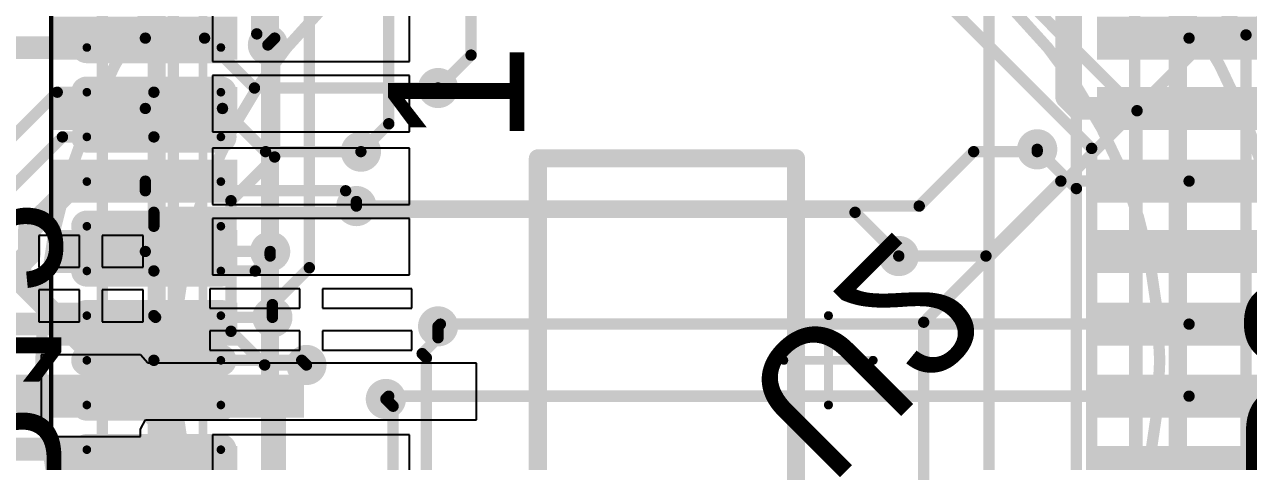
# Model space of a CAD drawing. Extents: x 215 to 281, y 31 to 138.
# Drawn here: x 249.75 to 263.45, y 60.57 to 65.46 of the extents above; entities that cross this region are included whole.
import ezdxf

# ---------------------------------------------------------------- set-up
doc = ezdxf.new("R2010")
doc.units = 0
doc.layers.get('0').update_dxf_attribs({"linetype": 'CONTINUOUS'})
for name, color, linetype in [('BOTTOMLAYER', 5, 'CONTINUOUS'), ('BOTTOMOVERLAY', 54, 'CONTINUOUS'), ('BOTTOMPASTE', 16, 'CONTINUOUS'), ('BOTTOMSOLDER', 6, 'CONTINUOUS'), ('CONNECTLAYER', 7, 'CONTINUOUS'), ('MECHANICAL13', 56, 'CONTINUOUS'), ('MECHANICAL15', 56, 'CONTINUOUS'), ('MECHANICAL16', 56, 'CONTINUOUS'), ('MIDLAYER1', 16, 'CONTINUOUS'), ('MIDLAYER14', 9, 'CONTINUOUS'), ('MIDLAYER2', 76, 'CONTINUOUS'), ('MIDLAYER3', 90, 'CONTINUOUS'), ('MULTILAYER', 9, 'CONTINUOUS'), ('TOPLAYER', 1, 'CONTINUOUS'), ('TOPOVERLAY', 2, 'CONTINUOUS'), ('TOPPASTE', 8, 'CONTINUOUS'), ('TOPSOLDER', 216, 'CONTINUOUS'), ('VIAHOLELAYER', 16, 'CONTINUOUS')]:
    doc.layers.add(name, color=color, linetype=linetype)

# ---------------------------------------------------------------- blocks, each defined once
blk = doc.blocks.new('LENSMOUNT_LARGE_M12_12')
at = {"layer": 'MECHANICAL16', "const_width": 0.127}
for points in [[(7.01, 0, 1), (-7.01, 0, 1)], [(5.512, 0, 1), (-5.512, 0, 1)]]:
    blk.add_lwpolyline(points, format="xyb", close=True, dxfattribs=at)
blk = doc.blocks.new('STM_LQFP100_N_B_27')
at = {"layer": 'BOTTOMLAYER', "const_width": 0.3}
for points in [[(8.3, 1), (6.8, 1)], [(8.3, 0.5), (6.8, 0.5)], [(8.3, 0), (6.8, 0)], [(8.3, -0.5), (6.8, -0.5)], [(8.3, -1), (6.8, -1)], [(8.3, -1.5), (6.8, -1.5)], [(8.3, -2), (6.8, -2)], [(8.3, -2.5), (6.8, -2.5)], [(8.3, -3), (6.8, -3)], [(8.3, -3.5), (6.8, -3.5)]]:
    blk.add_lwpolyline(points, dxfattribs=at)
at = {"layer": 'BOTTOMLAYER', "const_width": 0.15}
for points in [[(6.725, 1, 1), (6.875, 1, 1)], [(8.225, 1, 1), (8.375, 1, 1)], [(6.725, 0.5, 1), (6.875, 0.5, 1)], [(8.225, 0.5, 1), (8.375, 0.5, 1)], [(6.725, 0, 1), (6.875, 0, 1)], [(8.225, 0, 1), (8.375, 0, 1)], [(6.725, -0.5, 1), (6.875, -0.5, 1)], [(8.225, -0.5, 1), (8.375, -0.5, 1)], [(6.725, -1, 1), (6.875, -1, 1)], [(8.225, -1, 1), (8.375, -1, 1)], [(6.725, -1.5, 1), (6.875, -1.5, 1)], [(8.225, -1.5, 1), (8.375, -1.5, 1)], [(6.725, -2, 1), (6.875, -2, 1)], [(8.225, -2, 1), (8.375, -2, 1)], [(6.725, -2.5, 1), (6.875, -2.5, 1)], [(8.225, -2.5, 1), (8.375, -2.5, 1)], [(6.725, -3, 1), (6.875, -3, 1)], [(8.225, -3, 1), (8.375, -3, 1)], [(6.725, -3.5, 1), (6.875, -3.5, 1)], [(8.225, -3.5, 1), (8.375, -3.5, 1)]]:
    blk.add_lwpolyline(points, format="xyb", close=True, dxfattribs=at)
at = {"layer": 'BOTTOMOVERLAY', "const_width": 0.2}
blk.add_lwpolyline([(6.25, 6.25), (6.25, -6.25)], dxfattribs=at)
at = {"layer": 'BOTTOMPASTE', "const_width": 0.0968}
for points in [[(8.3, 1), (6.8, 1)], [(8.3, 0.5), (6.8, 0.5)], [(8.3, 0), (6.8, 0)], [(8.3, -0.5), (6.8, -0.5)], [(8.3, -1), (6.8, -1)], [(8.3, -1.5), (6.8, -1.5)], [(8.3, -2), (6.8, -2)], [(8.3, -2.5), (6.8, -2.5)], [(8.3, -3), (6.8, -3)], [(8.3, -3.5), (6.8, -3.5)]]:
    blk.add_lwpolyline(points, dxfattribs=at)
at = {"layer": 'BOTTOMPASTE', "const_width": 0.0484}
for points in [[(6.776, 1, 1), (6.824, 1, 1)], [(8.276, 1, 1), (8.324, 1, 1)], [(6.776, 0.5, 1), (6.824, 0.5, 1)], [(8.276, 0.5, 1), (8.324, 0.5, 1)], [(6.776, 0, 1), (6.824, 0, 1)], [(8.276, 0, 1), (8.324, 0, 1)], [(6.776, -0.5, 1), (6.824, -0.5, 1)], [(8.276, -0.5, 1), (8.324, -0.5, 1)], [(6.776, -1, 1), (6.824, -1, 1)], [(8.276, -1, 1), (8.324, -1, 1)], [(6.776, -1.5, 1), (6.824, -1.5, 1)], [(8.276, -1.5, 1), (8.324, -1.5, 1)], [(6.776, -2, 1), (6.824, -2, 1)], [(8.276, -2, 1), (8.324, -2, 1)], [(6.776, -2.5, 1), (6.824, -2.5, 1)], [(8.276, -2.5, 1), (8.324, -2.5, 1)], [(6.776, -3, 1), (6.824, -3, 1)], [(8.276, -3, 1), (8.324, -3, 1)], [(6.776, -3.5, 1), (6.824, -3.5, 1)], [(8.276, -3.5, 1), (8.324, -3.5, 1)]]:
    blk.add_lwpolyline(points, format="xyb", close=True, dxfattribs=at)
at = {"layer": 'BOTTOMSOLDER', "const_width": 0.351}
for points in [[(8.3, 1), (6.8, 1)], [(8.3, 0.5), (6.8, 0.5)], [(8.3, 0), (6.8, 0)], [(8.3, -0.5), (6.8, -0.5)], [(8.3, -1), (6.8, -1)], [(8.3, -1.5), (6.8, -1.5)], [(8.3, -2), (6.8, -2)], [(8.3, -2.5), (6.8, -2.5)], [(8.3, -3), (6.8, -3)], [(8.3, -3.5), (6.8, -3.5)]]:
    blk.add_lwpolyline(points, dxfattribs=at)
at = {"layer": 'BOTTOMSOLDER', "const_width": 0.175}
for points in [[(6.712, 1, 1), (6.888, 1, 1)], [(8.212, 1, 1), (8.388, 1, 1)], [(6.712, 0.5, 1), (6.888, 0.5, 1)], [(8.212, 0.5, 1), (8.388, 0.5, 1)], [(6.712, 0, 1), (6.888, 0, 1)], [(8.212, 0, 1), (8.388, 0, 1)], [(6.712, -0.5, 1), (6.888, -0.5, 1)], [(8.212, -0.5, 1), (8.388, -0.5, 1)], [(6.712, -1, 1), (6.888, -1, 1)], [(8.212, -1, 1), (8.388, -1, 1)], [(6.712, -1.5, 1), (6.888, -1.5, 1)], [(8.212, -1.5, 1), (8.388, -1.5, 1)], [(6.712, -2, 1), (6.888, -2, 1)], [(8.212, -2, 1), (8.388, -2, 1)], [(6.712, -2.5, 1), (6.888, -2.5, 1)], [(8.212, -2.5, 1), (8.388, -2.5, 1)], [(6.712, -3, 1), (6.888, -3, 1)], [(8.212, -3, 1), (8.388, -3, 1)], [(6.712, -3.5, 1), (6.888, -3.5, 1)], [(8.212, -3.5, 1), (8.388, -3.5, 1)]]:
    blk.add_lwpolyline(points, format="xyb", close=True, dxfattribs=at)
at = {"layer": 'MECHANICAL13', "const_width": 0.1}
blk.add_lwpolyline([(7, 7), (7, -7)], dxfattribs=at)
at = {"layer": 'MECHANICAL15'}
for points, const_width in [([(8.7, -8.7), (8.7, 8.7)], 0.05), ([(0, -0.5), (0, 0.5)], 0.1), ([(0.5, 0), (-0.5, 0)], 0.1)]:
    blk.add_lwpolyline(points, dxfattribs=dict(at, const_width=const_width))
at = {"layer": 'MECHANICAL15', "const_width": 0.05}
for points in [[(-0.025, 0.5, 1), (0.025, 0.5, 1)], [(-0.525, 0, 1), (-0.475, 0, 1)], [(0.475, 0, 1), (0.525, 0, 1)], [(-0.025, -0.5, 1), (0.025, -0.5, 1)]]:
    blk.add_lwpolyline(points, format="xyb", close=True, dxfattribs=at)
blk = doc.blocks.new('CLCC_48_54')
at = {"layer": 'TOPLAYER'}
for points in [[(-0.184, 4.089), (-0.184, 7.595), (-0.616, 4.089), (-0.616, 7.595)], [(-0.984, 4.839), (-0.984, 6.845), (-1.416, 4.839), (-1.416, 6.845)], [(0.622, 4.839), (0.622, 6.845), (0.191, 4.839), (0.191, 6.845)], [(1.435, 4.839), (1.435, 6.845), (1.003, 4.839), (1.003, 6.845)], [(2.223, 4.839), (2.223, 6.845), (1.791, 4.839), (1.791, 6.845)], [(3.035, 4.839), (3.035, 6.845), (2.603, 4.839), (2.603, 6.845)], [(3.823, 4.839), (3.823, 6.845), (3.391, 4.839), (3.391, 6.845)], [(-0.984, -6.843), (-0.984, -4.837), (-1.416, -6.843), (-1.416, -4.837)], [(-0.184, -6.843), (-0.184, -4.837), (-0.616, -6.843), (-0.616, -4.837)], [(0.622, -6.843), (0.622, -4.837), (0.191, -6.843), (0.191, -4.837)], [(1.435, -6.843), (1.435, -4.837), (1.003, -6.843), (1.003, -4.837)], [(2.223, -6.843), (2.223, -4.837), (1.791, -6.843), (1.791, -4.837)], [(3.035, -6.843), (3.035, -4.837), (2.603, -6.843), (2.603, -4.837)], [(3.823, -6.843), (3.823, -4.837), (3.391, -6.843), (3.391, -4.837)]]:
    blk.add_solid(points, dxfattribs=at)
at = {"layer": 'TOPOVERLAY', "const_width": 0.203}
for points in [[(-5.715, 5.715), (5.715, 5.715)], [(-2.255, 1.448), (2.261, 1.448)], [(2.261, 1.448), (2.261, -1.44)], [(-2.255, -1.44), (2.261, -1.44)], [(-5.715, -5.715), (5.715, -5.715)]]:
    blk.add_lwpolyline(points, dxfattribs=at)
at = {"layer": 'TOPOVERLAY', "const_width": 0.102}
for points in [[(2.21, 1.448, 1), (2.311, 1.448, 1)], [(2.21, 1.448, 1), (2.311, 1.448, 1)], [(2.21, -1.44, 1), (2.311, -1.44, 1)], [(2.21, -1.44, 1), (2.311, -1.44, 1)]]:
    blk.add_lwpolyline(points, format="xyb", close=True, dxfattribs=at)
at = {"layer": 'TOPPASTE'}
for points in [[(-0.286, 4.191), (-0.286, 7.493), (-0.514, 4.191), (-0.514, 7.493)], [(-1.086, 4.94), (-1.086, 6.744), (-1.314, 4.94), (-1.314, 6.744)], [(0.521, 4.94), (0.521, 6.744), (0.292, 4.94), (0.292, 6.744)], [(1.333, 4.94), (1.333, 6.744), (1.105, 4.94), (1.105, 6.744)], [(2.121, 4.94), (2.121, 6.744), (1.892, 4.94), (1.892, 6.744)], [(2.934, 4.94), (2.934, 6.744), (2.705, 4.94), (2.705, 6.744)], [(3.721, 4.94), (3.721, 6.744), (3.493, 4.94), (3.493, 6.744)], [(-1.086, -6.742), (-1.086, -4.938), (-1.314, -6.742), (-1.314, -4.938)], [(-0.286, -6.742), (-0.286, -4.938), (-0.514, -6.742), (-0.514, -4.938)], [(0.521, -6.742), (0.521, -4.938), (0.292, -6.742), (0.292, -4.938)], [(1.333, -6.742), (1.333, -4.938), (1.105, -6.742), (1.105, -4.938)], [(2.121, -6.742), (2.121, -4.938), (1.892, -6.742), (1.892, -4.938)], [(2.934, -6.742), (2.934, -4.938), (2.705, -6.742), (2.705, -4.938)], [(3.721, -6.742), (3.721, -4.938), (3.493, -6.742), (3.493, -4.938)]]:
    blk.add_solid(points, dxfattribs=at)
at = {"layer": 'TOPSOLDER'}
for points in [[(-0.159, 4.064), (-0.159, 7.62), (-0.641, 4.064), (-0.641, 7.62)], [(-0.959, 4.813), (-0.959, 6.871), (-1.441, 4.813), (-1.441, 6.871)], [(0.648, 4.813), (0.648, 6.871), (0.165, 4.813), (0.165, 6.871)], [(1.46, 4.813), (1.46, 6.871), (0.978, 4.813), (0.978, 6.871)], [(2.248, 4.813), (2.248, 6.871), (1.765, 4.813), (1.765, 6.871)], [(3.061, 4.813), (3.061, 6.871), (2.578, 4.813), (2.578, 6.871)], [(3.848, 4.813), (3.848, 6.871), (3.365, 4.813), (3.365, 6.871)], [(-0.959, -6.869), (-0.959, -4.811), (-1.441, -6.869), (-1.441, -4.811)], [(-0.159, -6.869), (-0.159, -4.811), (-0.641, -6.869), (-0.641, -4.811)], [(0.648, -6.869), (0.648, -4.811), (0.165, -6.869), (0.165, -4.811)], [(1.46, -6.869), (1.46, -4.811), (0.978, -6.869), (0.978, -4.811)], [(2.248, -6.869), (2.248, -4.811), (1.765, -6.869), (1.765, -4.811)], [(3.061, -6.869), (3.061, -4.811), (2.578, -6.869), (2.578, -4.811)], [(3.848, -6.869), (3.848, -4.811), (3.365, -6.869), (3.365, -4.811)]]:
    blk.add_solid(points, dxfattribs=at)
at = {"layer": 'TOPOVERLAY'}
blk.add_text('1', height=1.524, dxfattribs=at).set_placement((2.413, 1.6))

msp = doc.modelspace()

# ---------------------------------------------------------------- linework, layer by layer
at = {"layer": 'BOTTOMLAYER'}
for points, const_width in [([(253.829, 64.345), (253.829, 69.169)], 0.127), ([(254.75, 65.113), (254.75, 69.248)], 0.127), ([(261.525, 59.29), (261.525, 67.342)], 0.127), ([(249.501, 65.198), (251.2, 65.198)], 0.254), ([(254.381, 64.745), (254.75, 65.113)], 0.127), ([(249.225, 63.805), (250.118, 64.698)], 0.127), ([(250.118, 64.698), (251.2, 64.698)], 0.127), ([(253.517, 64.033), (253.829, 64.345)], 0.127), ([(247.523, 61.544), (250.177, 64.198)], 0.127), ([(250.177, 64.198), (251.2, 64.198)], 0.127), ([(249.808, 63.169), (250.338, 63.698)], 0.254), ([(250.338, 63.698), (251.2, 63.698)], 0.254), ([(249.808, 62.89), (249.808, 63.169)], 0.254), ([(251.2, 63.354), (259.048, 63.354)], 0.127), ([(251.2, 63.198), (251.2, 63.354)], 0.127), ([(259.048, 63.354), (259.537, 62.865)], 0.127), ([(249.606, 62.687), (249.808, 62.89)], 0.254), ([(252.335, 62.698), (252.501, 62.865)], 0.127), ([(252.501, 62.865), (252.501, 62.916)], 0.127), ([(251.2, 62.698), (252.335, 62.698)], 0.127), ([(251.2, 62.198), (251.219, 62.179)], 0.127), ([(251.219, 62.179), (252.527, 62.179)], 0.127), ([(254.381, 61.951), (254.381, 62.078)], 0.127), ([(254.203, 61.773), (254.381, 61.951)], 0.127), ([(254.203, 61.773), (254.25, 61.726)], 0.127), ([(254.25, 54.148), (254.25, 61.726)], 0.127), ([(251.2, 61.698), (252.855, 61.698)], 0.127), ([(252.855, 61.698), (252.908, 61.646)], 0.127), ([(249.215, 61.198), (251.2, 61.198)], 0.254), ([(253.797, 61.265), (253.877, 61.184)], 0.127), ([(253.877, 56.773), (253.877, 61.184)], 0.127), ([(249.291, 60.704), (251.194, 60.704)], 0.254), ([(251.194, 60.704), (251.2, 60.698)], 0.254)]:
    msp.add_lwpolyline(points, dxfattribs=dict(at, const_width=const_width))
for points, const_width in [([(252.364, 65.227, 1), (252.588, 65.227, 1)], 0.225), ([(251.136, 65.198, 1), (251.263, 65.198, 1)], 0.127), ([(254.718, 65.113, 1), (254.782, 65.113, 1)], 0.0635), ([(254.718, 65.113, 1), (254.782, 65.113, 1)], 0.0635), ([(254.269, 64.745, 1), (254.493, 64.745, 1)], 0.225), ([(254.349, 64.745, 1), (254.413, 64.745, 1)], 0.0635), ([(250.087, 64.698, 1), (250.15, 64.698, 1)], 0.0635), ([(250.087, 64.698, 1), (250.15, 64.698, 1)], 0.0635), ([(251.168, 64.698, 1), (251.232, 64.698, 1)], 0.0635), ([(253.797, 64.345, 1), (253.861, 64.345, 1)], 0.0635), ([(253.797, 64.345, 1), (253.861, 64.345, 1)], 0.0635), ([(250.145, 64.198, 1), (250.209, 64.198, 1)], 0.0635), ([(250.145, 64.198, 1), (250.209, 64.198, 1)], 0.0635), ([(251.168, 64.198, 1), (251.232, 64.198, 1)], 0.0635), ([(253.405, 64.033, 1), (253.63, 64.033, 1)], 0.225), ([(260.974, 64.059, 1), (261.199, 64.059, 1)], 0.225), ([(253.486, 64.033, 1), (253.549, 64.033, 1)], 0.0635), ([(250.274, 63.698, 1), (250.401, 63.698, 1)], 0.127), ([(250.274, 63.698, 1), (250.401, 63.698, 1)], 0.127), ([(251.136, 63.698, 1), (251.263, 63.698, 1)], 0.127), ([(249.745, 63.169, 1), (249.872, 63.169, 1)], 0.127), ([(249.745, 63.169, 1), (249.872, 63.169, 1)], 0.127), ([(251.168, 63.354, 1), (251.232, 63.354, 1)], 0.0635), ([(251.168, 63.354, 1), (251.232, 63.354, 1)], 0.0635), ([(259.016, 63.354, 1), (259.08, 63.354, 1)], 0.0635), ([(259.016, 63.354, 1), (259.08, 63.354, 1)], 0.0635), ([(251.168, 63.198, 1), (251.232, 63.198, 1)], 0.0635), ([(252.389, 62.916, 1), (252.614, 62.916, 1)], 0.225), ([(259.425, 62.865, 1), (259.65, 62.865, 1)], 0.225), ([(249.493, 62.687, 1), (249.718, 62.687, 1)], 0.225), ([(249.745, 62.89, 1), (249.872, 62.89, 1)], 0.127), ([(249.745, 62.89, 1), (249.872, 62.89, 1)], 0.127), ([(252.47, 62.916, 1), (252.533, 62.916, 1)], 0.0635), ([(252.47, 62.865, 1), (252.533, 62.865, 1)], 0.0635), ([(252.47, 62.865, 1), (252.533, 62.865, 1)], 0.0635), ([(259.505, 62.865, 1), (259.569, 62.865, 1)], 0.0635), ([(251.168, 62.698, 1), (251.232, 62.698, 1)], 0.0635), ([(252.303, 62.698, 1), (252.367, 62.698, 1)], 0.0635), ([(252.303, 62.698, 1), (252.367, 62.698, 1)], 0.0635), ([(252.414, 62.179, 1), (252.639, 62.179, 1)], 0.225), ([(251.168, 62.198, 1), (251.232, 62.198, 1)], 0.0635), ([(251.187, 62.179, 1), (251.251, 62.179, 1)], 0.0635), ([(251.187, 62.179, 1), (251.251, 62.179, 1)], 0.0635), ([(252.495, 62.179, 1), (252.559, 62.179, 1)], 0.0635), ([(254.269, 62.078, 1), (254.493, 62.078, 1)], 0.225), ([(254.349, 62.078, 1), (254.413, 62.078, 1)], 0.0635), ([(254.349, 61.951, 1), (254.413, 61.951, 1)], 0.0635), ([(254.349, 61.951, 1), (254.413, 61.951, 1)], 0.0635), ([(252.795, 61.646, 1), (253.02, 61.646, 1)], 0.225), ([(254.171, 61.773, 1), (254.235, 61.773, 1)], 0.0635), ([(254.171, 61.773, 1), (254.235, 61.773, 1)], 0.0635), ([(254.218, 61.726, 1), (254.282, 61.726, 1)], 0.0635), ([(254.218, 61.726, 1), (254.282, 61.726, 1)], 0.0635), ([(251.168, 61.698, 1), (251.232, 61.698, 1)], 0.0635), ([(252.823, 61.698, 1), (252.887, 61.698, 1)], 0.0635), ([(252.823, 61.698, 1), (252.887, 61.698, 1)], 0.0635), ([(252.876, 61.646, 1), (252.94, 61.646, 1)], 0.0635), ([(253.684, 61.265, 1), (253.909, 61.265, 1)], 0.225), ([(251.136, 61.198, 1), (251.263, 61.198, 1)], 0.127), ([(253.765, 61.265, 1), (253.829, 61.265, 1)], 0.0635), ([(253.846, 61.184, 1), (253.909, 61.184, 1)], 0.0635), ([(253.846, 61.184, 1), (253.909, 61.184, 1)], 0.0635), ([(251.13, 60.704, 1), (251.257, 60.704, 1)], 0.127), ([(251.13, 60.704, 1), (251.257, 60.704, 1)], 0.127), ([(251.136, 60.698, 1), (251.263, 60.698, 1)], 0.127)]:
    msp.add_lwpolyline(points, format="xyb", close=True, dxfattribs=dict(at, const_width=const_width))
at = {"layer": 'CONNECTLAYER'}
for p, q in [((251.855, 65.672), (251.855, 65.04)), ((254.062, 65.04), (254.062, 65.672)), ((251.855, 65.04), (254.062, 65.04)), ((254.062, 64.885), (251.855, 64.885)), ((251.855, 64.885), (251.855, 64.253)), ((254.062, 64.253), (254.062, 64.885)), ((251.855, 64.253), (254.062, 64.253)), ((254.062, 64.072), (251.855, 64.072)), ((251.855, 64.072), (251.855, 63.44)), ((254.062, 63.44), (254.062, 64.072)), ((251.855, 63.44), (254.062, 63.44)), ((254.062, 63.284), (251.855, 63.284)), ((251.855, 63.284), (251.855, 62.653)), ((254.062, 62.653), (254.062, 63.284)), ((250.368, 63.095), (249.911, 63.095)), ((249.911, 63.095), (249.911, 62.74)), ((250.368, 62.74), (250.368, 63.095)), ((251.079, 63.095), (250.622, 63.095)), ((250.622, 63.095), (250.622, 62.74)), ((251.079, 62.74), (251.079, 63.095)), ((249.911, 62.74), (250.368, 62.74)), ((250.622, 62.74), (251.079, 62.74)), ((251.855, 62.653), (254.062, 62.653)), ((250.368, 62.486), (249.911, 62.486)), ((249.911, 62.486), (249.911, 62.13)), ((250.368, 62.13), (250.368, 62.486)), ((251.079, 62.486), (250.622, 62.486)), ((250.622, 62.486), (250.622, 62.13)), ((251.079, 62.13), (251.079, 62.486)), ((252.832, 62.499), (251.828, 62.499)), ((251.828, 62.499), (251.828, 62.283)), ((252.832, 62.283), (252.832, 62.499)), ((254.089, 62.499), (253.086, 62.499)), ((253.086, 62.499), (253.086, 62.283)), ((254.089, 62.283), (254.089, 62.499)), ((251.828, 62.283), (252.832, 62.283)), ((253.086, 62.283), (254.089, 62.283)), ((249.911, 62.13), (250.368, 62.13)), ((250.622, 62.13), (251.079, 62.13)), ((252.832, 62.029), (251.828, 62.029)), ((251.828, 62.029), (251.828, 61.813)), ((252.832, 61.813), (252.832, 62.029)), ((254.089, 62.029), (253.086, 62.029)), ((253.086, 62.029), (253.086, 61.813)), ((254.089, 61.813), (254.089, 62.029)), ((251.828, 61.813), (252.832, 61.813)), ((253.086, 61.813), (254.089, 61.813)), ((251.024, 61.758), (249.938, 61.758)), ((249.938, 61.758), (249.938, 60.847)), ((251.052, 61.758), (251.024, 61.758)), ((251.134, 61.665), (251.052, 61.758)), ((254.811, 61.665), (251.134, 61.665)), ((254.811, 61.033), (254.811, 61.665)), ((251.052, 60.929), (251.106, 61.033)), ((251.106, 61.033), (251.179, 61.033)), ((251.179, 61.033), (254.811, 61.033)), ((249.938, 60.847), (251.052, 60.847)), ((251.052, 60.847), (251.052, 60.929)), ((254.062, 60.865), (251.855, 60.865)), ((251.855, 60.865), (251.855, 60.233)), ((254.062, 60.233), (254.062, 60.865))]:
    msp.add_line(p, q, dxfattribs=at)
at = {"layer": 'MIDLAYER1', "const_width": 0.127}
for points in [[(250.622, 54.229), (250.622, 68.275)], [(251.418, 52.841), (251.418, 68.284)], [(260.546, 57.321), (260.546, 67.633)], [(262.179, 57.988), (262.179, 66.37)], [(252.94, 62.734), (252.94, 65.763)], [(252.476, 65.227), (252.552, 65.303)], [(252.552, 63.973), (252.552, 65.303)], [(252.063, 63.484), (252.552, 63.973)], [(252.063, 62.023), (252.063, 63.484)], [(252.527, 62.321), (252.94, 62.734)], [(252.527, 62.179), (252.527, 62.321)], [(252.063, 62.023), (252.44, 61.646)], [(252.44, 61.646), (252.908, 61.646)]]:
    msp.add_lwpolyline(points, dxfattribs=at)
at = {"layer": 'MIDLAYER1'}
for points, const_width in [([(252.364, 65.227, 1), (252.588, 65.227, 1)], 0.225), ([(252.52, 65.303, 1), (252.584, 65.303, 1)], 0.0635), ([(252.52, 65.303, 1), (252.584, 65.303, 1)], 0.0635), ([(252.444, 65.227, 1), (252.508, 65.227, 1)], 0.0635), ([(254.269, 64.745, 1), (254.493, 64.745, 1)], 0.225), ([(253.405, 64.033, 1), (253.63, 64.033, 1)], 0.225), ([(260.974, 64.059, 1), (261.199, 64.059, 1)], 0.225), ([(252.52, 63.973, 1), (252.584, 63.973, 1)], 0.0635), ([(252.52, 63.973, 1), (252.584, 63.973, 1)], 0.0635), ([(252.031, 63.484, 1), (252.095, 63.484, 1)], 0.0635), ([(252.031, 63.484, 1), (252.095, 63.484, 1)], 0.0635), ([(252.389, 62.916, 1), (252.614, 62.916, 1)], 0.225), ([(259.425, 62.865, 1), (259.65, 62.865, 1)], 0.225), ([(249.493, 62.687, 1), (249.718, 62.687, 1)], 0.225), ([(252.908, 62.734, 1), (252.972, 62.734, 1)], 0.0635), ([(252.908, 62.734, 1), (252.972, 62.734, 1)], 0.0635), ([(252.414, 62.179, 1), (252.639, 62.179, 1)], 0.225), ([(252.495, 62.321, 1), (252.559, 62.321, 1)], 0.0635), ([(252.495, 62.321, 1), (252.559, 62.321, 1)], 0.0635), ([(252.495, 62.179, 1), (252.559, 62.179, 1)], 0.0635), ([(254.269, 62.078, 1), (254.493, 62.078, 1)], 0.225), ([(252.031, 62.023, 1), (252.095, 62.023, 1)], 0.0635), ([(252.031, 62.023, 1), (252.095, 62.023, 1)], 0.0635), ([(252.795, 61.646, 1), (253.02, 61.646, 1)], 0.225), ([(252.408, 61.646, 1), (252.472, 61.646, 1)], 0.0635), ([(252.408, 61.646, 1), (252.472, 61.646, 1)], 0.0635), ([(252.876, 61.646, 1), (252.94, 61.646, 1)], 0.0635), ([(253.684, 61.265, 1), (253.909, 61.265, 1)], 0.225)]:
    msp.add_lwpolyline(points, format="xyb", close=True, dxfattribs=dict(at, const_width=const_width))
at = {"layer": 'MIDLAYER14'}
for points, const_width in [([(252.364, 65.227, 1), (252.588, 65.227, 1)], 0.225), ([(254.269, 64.745, 1), (254.493, 64.745, 1)], 0.225), ([(253.405, 64.033, 1), (253.63, 64.033, 1)], 0.225), ([(260.974, 64.059, 1), (261.199, 64.059, 1)], 0.225), ([(261.055, 64.059, 1), (261.118, 64.059, 1)], 0.0635), ([(261.493, 63.62, 1), (261.557, 63.62, 1)], 0.0635), ([(261.493, 63.62, 1), (261.557, 63.62, 1)], 0.0635), ([(252.389, 62.916, 1), (252.614, 62.916, 1)], 0.225), ([(259.425, 62.865, 1), (259.65, 62.865, 1)], 0.225), ([(249.493, 62.687, 1), (249.718, 62.687, 1)], 0.225), ([(252.414, 62.179, 1), (252.639, 62.179, 1)], 0.225), ([(254.269, 62.078, 1), (254.493, 62.078, 1)], 0.225), ([(252.795, 61.646, 1), (253.02, 61.646, 1)], 0.225), ([(253.684, 61.265, 1), (253.909, 61.265, 1)], 0.225), ([(251.193, 61.036, 1), (251.32, 61.036, 1)], 0.127), ([(251.193, 61.036, 1), (251.32, 61.036, 1)], 0.127)]:
    msp.add_lwpolyline(points, format="xyb", close=True, dxfattribs=dict(at, const_width=const_width))
for points, const_width in [([(261.087, 64.059), (261.525, 63.62)], 0.127), ([(261.525, 56.127), (261.525, 63.62)], 0.127), ([(249.606, 62.687), (251.257, 61.036)], 0.254), ([(251.257, 54.585), (251.257, 61.036)], 0.254)]:
    msp.add_lwpolyline(points, dxfattribs=dict(at, const_width=const_width))
at = {"layer": 'MIDLAYER2', "const_width": 0.127}
for points in [[(259.817, 62.124), (264.367, 66.675)], [(263.423, 65.339), (263.997, 65.913)], [(263.423, 56.083), (263.423, 65.339)], [(261.087, 64.033), (261.087, 64.059)], [(259.766, 63.424), (260.375, 64.033)], [(260.375, 64.033), (261.087, 64.033)], [(253.467, 63.424), (259.766, 63.424)], [(259.817, 57.429), (259.817, 62.124)]]:
    msp.add_lwpolyline(points, dxfattribs=at)
at = {"layer": 'MIDLAYER2'}
for points, const_width in [([(252.364, 65.227, 1), (252.588, 65.227, 1)], 0.225), ([(263.392, 65.339, 1), (263.455, 65.339, 1)], 0.0635), ([(263.392, 65.339, 1), (263.455, 65.339, 1)], 0.0635), ([(254.269, 64.745, 1), (254.493, 64.745, 1)], 0.225), ([(253.405, 64.033, 1), (253.63, 64.033, 1)], 0.225), ([(260.974, 64.059, 1), (261.199, 64.059, 1)], 0.225), ([(261.055, 64.059, 1), (261.118, 64.059, 1)], 0.0635), ([(260.344, 64.033, 1), (260.407, 64.033, 1)], 0.0635), ([(260.344, 64.033, 1), (260.407, 64.033, 1)], 0.0635), ([(261.055, 64.033, 1), (261.118, 64.033, 1)], 0.0635), ([(261.055, 64.033, 1), (261.118, 64.033, 1)], 0.0635), ([(253.354, 63.424, 1), (253.579, 63.424, 1)], 0.225), ([(253.435, 63.424, 1), (253.498, 63.424, 1)], 0.0635), ([(259.734, 63.424, 1), (259.798, 63.424, 1)], 0.0635), ([(259.734, 63.424, 1), (259.798, 63.424, 1)], 0.0635), ([(252.389, 62.916, 1), (252.614, 62.916, 1)], 0.225), ([(259.425, 62.865, 1), (259.65, 62.865, 1)], 0.225), ([(254.269, 62.078, 1), (254.493, 62.078, 1)], 0.225), ([(259.785, 62.124, 1), (259.848, 62.124, 1)], 0.0635), ([(259.785, 62.124, 1), (259.848, 62.124, 1)], 0.0635), ([(253.684, 61.265, 1), (253.909, 61.265, 1)], 0.225)]:
    msp.add_lwpolyline(points, format="xyb", close=True, dxfattribs=dict(at, const_width=const_width))
at = {"layer": 'MIDLAYER3', "const_width": 0.127}
for points in [[(260.604, 66.091), (262.204, 64.491)], [(260.081, 65.684), (261.696, 64.069)], [(262.204, 56.439), (262.204, 64.491)], [(261.696, 56.327), (261.696, 64.069)]]:
    msp.add_lwpolyline(points, dxfattribs=at)
at = {"layer": 'MIDLAYER3'}
for points, const_width in [([(252.364, 65.227, 1), (252.588, 65.227, 1)], 0.225), ([(254.269, 64.745, 1), (254.493, 64.745, 1)], 0.225), ([(262.172, 64.491, 1), (262.236, 64.491, 1)], 0.0635), ([(262.172, 64.491, 1), (262.236, 64.491, 1)], 0.0635), ([(253.405, 64.033, 1), (253.63, 64.033, 1)], 0.225), ([(260.974, 64.059, 1), (261.199, 64.059, 1)], 0.225), ([(261.664, 64.069, 1), (261.728, 64.069, 1)], 0.0635), ([(261.664, 64.069, 1), (261.728, 64.069, 1)], 0.0635), ([(253.354, 63.424, 1), (253.579, 63.424, 1)], 0.225), ([(252.389, 62.916, 1), (252.614, 62.916, 1)], 0.225), ([(259.425, 62.865, 1), (259.65, 62.865, 1)], 0.225), ([(254.269, 62.078, 1), (254.493, 62.078, 1)], 0.225), ([(253.684, 61.265, 1), (253.909, 61.265, 1)], 0.225)]:
    msp.add_lwpolyline(points, format="xyb", close=True, dxfattribs=dict(at, const_width=const_width))
at = {"layer": 'MULTILAYER', "const_width": 0.225}
for points in [[(252.364, 65.227, 1), (252.588, 65.227, 1)], [(254.269, 64.745, 1), (254.493, 64.745, 1)], [(253.405, 64.033, 1), (253.63, 64.033, 1)], [(260.974, 64.059, 1), (261.199, 64.059, 1)], [(253.354, 63.424, 1), (253.579, 63.424, 1)], [(252.389, 62.916, 1), (252.614, 62.916, 1)], [(259.425, 62.865, 1), (259.65, 62.865, 1)], [(249.493, 62.687, 1), (249.718, 62.687, 1)], [(252.414, 62.179, 1), (252.639, 62.179, 1)], [(254.269, 62.078, 1), (254.493, 62.078, 1)], [(252.795, 61.646, 1), (253.02, 61.646, 1)], [(253.684, 61.265, 1), (253.909, 61.265, 1)]]:
    msp.add_lwpolyline(points, format="xyb", close=True, dxfattribs=at)
at = {"layer": 'TOPLAYER'}
for points, const_width in [([(261.417, 64.643), (261.417, 66.345)], 0.254), ([(252.352, 65.351), (252.352, 65.986)], 0.127), ([(251.104, 65.303), (251.767, 65.303)], 0.127), ([(251.767, 65.303), (252.326, 64.745)], 0.127), ([(252.352, 65.351), (252.476, 65.227)], 0.127), ([(262.786, 65.303), (264.008, 65.303)], 0.127), ([(252.326, 64.745), (254.381, 64.745)], 0.127), ([(261.417, 64.643), (261.544, 64.516)], 0.254), ([(251.104, 64.516), (251.968, 64.516)], 0.127), ([(251.968, 64.516), (252.451, 64.033)], 0.127), ([(261.544, 64.516), (262.786, 64.516)], 0.254), ([(262.786, 64.516), (265.024, 64.516)], 0.254), ([(252.451, 64.033), (253.517, 64.033)], 0.127), ([(251.104, 63.595), (251.104, 63.703)], 0.127), ([(260.513, 62.865), (261.351, 63.703)], 0.127), ([(261.351, 63.703), (262.786, 63.703)], 0.127), ([(251.104, 63.595), (253.346, 63.595)], 0.127), ([(253.346, 63.595), (253.467, 63.475)], 0.127), ([(253.467, 63.424), (253.467, 63.475)], 0.127), ([(251.104, 62.916), (252.501, 62.916)], 0.127), ([(259.537, 62.865), (260.513, 62.865)], 0.127), ([(248.837, 62.103), (251.104, 62.103)], 0.254), ([(262.786, 62.103), (264.389, 62.103)], 0.254), ([(254.381, 62.078), (254.406, 62.103)], 0.127), ([(254.406, 62.103), (262.786, 62.103)], 0.127), ([(251.034, 61.227), (251.104, 61.297)], 0.254), ([(251.104, 61.297), (252.343, 61.297)], 0.254), ([(252.343, 61.297), (252.552, 61.087)], 0.254), ([(262.786, 61.297), (264.505, 61.297)], 0.254), ([(248.425, 61.227), (251.034, 61.227)], 0.254), ([(253.797, 61.265), (253.829, 61.297)], 0.127), ([(253.829, 61.297), (262.786, 61.297)], 0.127), ([(252.552, 57.506), (252.552, 61.087)], 0.254)]:
    msp.add_lwpolyline(points, dxfattribs=dict(at, const_width=const_width))
for points, const_width in [([(251.073, 65.303, 1), (251.136, 65.303, 1)], 0.0635), ([(251.736, 65.303, 1), (251.799, 65.303, 1)], 0.0635), ([(251.736, 65.303, 1), (251.799, 65.303, 1)], 0.0635), ([(252.364, 65.227, 1), (252.588, 65.227, 1)], 0.225), ([(252.32, 65.351, 1), (252.384, 65.351, 1)], 0.0635), ([(252.32, 65.351, 1), (252.384, 65.351, 1)], 0.0635), ([(262.755, 65.303, 1), (262.818, 65.303, 1)], 0.0635), ([(252.444, 65.227, 1), (252.508, 65.227, 1)], 0.0635), ([(254.269, 64.745, 1), (254.493, 64.745, 1)], 0.225), ([(252.294, 64.745, 1), (252.358, 64.745, 1)], 0.0635), ([(252.294, 64.745, 1), (252.358, 64.745, 1)], 0.0635), ([(254.349, 64.745, 1), (254.413, 64.745, 1)], 0.0635), ([(261.353, 64.643, 1), (261.48, 64.643, 1)], 0.127), ([(261.353, 64.643, 1), (261.48, 64.643, 1)], 0.127), ([(251.073, 64.516, 1), (251.136, 64.516, 1)], 0.0635), ([(251.936, 64.516, 1), (252, 64.516, 1)], 0.0635), ([(251.936, 64.516, 1), (252, 64.516, 1)], 0.0635), ([(261.48, 64.516, 1), (261.607, 64.516, 1)], 0.127), ([(261.48, 64.516, 1), (261.607, 64.516, 1)], 0.127), ([(262.723, 64.516, 1), (262.85, 64.516, 1)], 0.127), ([(262.723, 64.516, 1), (262.85, 64.516, 1)], 0.127), ([(253.405, 64.033, 1), (253.63, 64.033, 1)], 0.225), ([(260.974, 64.059, 1), (261.199, 64.059, 1)], 0.225), ([(252.419, 64.033, 1), (252.482, 64.033, 1)], 0.0635), ([(252.419, 64.033, 1), (252.482, 64.033, 1)], 0.0635), ([(253.486, 64.033, 1), (253.549, 64.033, 1)], 0.0635), ([(251.073, 63.703, 1), (251.136, 63.703, 1)], 0.0635), ([(261.319, 63.703, 1), (261.383, 63.703, 1)], 0.0635), ([(261.319, 63.703, 1), (261.383, 63.703, 1)], 0.0635), ([(262.755, 63.703, 1), (262.818, 63.703, 1)], 0.0635), ([(251.073, 63.595, 1), (251.136, 63.595, 1)], 0.0635), ([(251.073, 63.595, 1), (251.136, 63.595, 1)], 0.0635), ([(253.354, 63.424, 1), (253.579, 63.424, 1)], 0.225), ([(253.315, 63.595, 1), (253.378, 63.595, 1)], 0.0635), ([(253.315, 63.595, 1), (253.378, 63.595, 1)], 0.0635), ([(253.435, 63.475, 1), (253.498, 63.475, 1)], 0.0635), ([(253.435, 63.475, 1), (253.498, 63.475, 1)], 0.0635), ([(253.435, 63.424, 1), (253.498, 63.424, 1)], 0.0635), ([(252.389, 62.916, 1), (252.614, 62.916, 1)], 0.225), ([(259.425, 62.865, 1), (259.65, 62.865, 1)], 0.225), ([(251.073, 62.916, 1), (251.136, 62.916, 1)], 0.0635), ([(252.47, 62.916, 1), (252.533, 62.916, 1)], 0.0635), ([(259.505, 62.865, 1), (259.569, 62.865, 1)], 0.0635), ([(260.481, 62.865, 1), (260.545, 62.865, 1)], 0.0635), ([(260.481, 62.865, 1), (260.545, 62.865, 1)], 0.0635), ([(251.041, 62.103, 1), (251.168, 62.103, 1)], 0.127), ([(254.269, 62.078, 1), (254.493, 62.078, 1)], 0.225), ([(262.723, 62.103, 1), (262.85, 62.103, 1)], 0.127), ([(254.349, 62.078, 1), (254.413, 62.078, 1)], 0.0635), ([(254.375, 62.103, 1), (254.438, 62.103, 1)], 0.0635), ([(254.375, 62.103, 1), (254.438, 62.103, 1)], 0.0635), ([(262.755, 62.103, 1), (262.818, 62.103, 1)], 0.0635), ([(251.041, 61.297, 1), (251.168, 61.297, 1)], 0.127), ([(251.041, 61.297, 1), (251.168, 61.297, 1)], 0.127), ([(252.279, 61.297, 1), (252.406, 61.297, 1)], 0.127), ([(252.279, 61.297, 1), (252.406, 61.297, 1)], 0.127), ([(253.684, 61.265, 1), (253.909, 61.265, 1)], 0.225), ([(262.723, 61.297, 1), (262.85, 61.297, 1)], 0.127), ([(250.971, 61.227, 1), (251.098, 61.227, 1)], 0.127), ([(250.971, 61.227, 1), (251.098, 61.227, 1)], 0.127), ([(253.765, 61.265, 1), (253.829, 61.265, 1)], 0.0635), ([(253.797, 61.297, 1), (253.86, 61.297, 1)], 0.0635), ([(253.797, 61.297, 1), (253.86, 61.297, 1)], 0.0635), ([(262.755, 61.297, 1), (262.818, 61.297, 1)], 0.0635), ([(252.489, 61.087, 1), (252.616, 61.087, 1)], 0.127), ([(252.489, 61.087, 1), (252.616, 61.087, 1)], 0.127)]:
    msp.add_lwpolyline(points, format="xyb", close=True, dxfattribs=dict(at, const_width=const_width))
at = {"layer": 'VIAHOLELAYER', "const_width": 0.1}
for points in [[(252.426, 65.227, 1), (252.526, 65.227, 1)], [(254.331, 64.745, 1), (254.431, 64.745, 1)], [(253.467, 64.033, 1), (253.567, 64.033, 1)], [(261.037, 64.059, 1), (261.137, 64.059, 1)], [(253.417, 63.424, 1), (253.517, 63.424, 1)], [(252.451, 62.916, 1), (252.551, 62.916, 1)], [(259.487, 62.865, 1), (259.587, 62.865, 1)], [(252.477, 62.179, 1), (252.577, 62.179, 1)], [(254.331, 62.078, 1), (254.431, 62.078, 1)], [(252.858, 61.646, 1), (252.958, 61.646, 1)], [(253.747, 61.265, 1), (253.847, 61.265, 1)]]:
    msp.add_lwpolyline(points, format="xyb", close=True, dxfattribs=at)

# ---------------------------------------------------------------- block references
for name, p, rotation in [('LENSMOUNT_LARGE_M12_12', (256.946, 61.697), 90), ('STM_LQFP100_N_B_27', (258.75, 61.698), 180), ('CLCC_48_54', (256.946, 61.697), 90)]:
    msp.add_blockref(name, p, dxfattribs=dict(rotation=rotation))

# ---------------------------------------------------------------- texts
at = {"layer": 'MECHANICAL16', "text_generation_flag": 2}
for s, rotation, p in [('R12', 270, (248.641, 59.792)), ('U2', 225, (257.69, 61.357))]:
    msp.add_text(s, height=1.524, rotation=rotation, dxfattribs=at).set_placement(p)
at = {"layer": 'MECHANICAL16'}
msp.add_text('R2', height=1.524, rotation=90.0098, dxfattribs=at).set_placement((264.947, 60.069))

doc.saveas('drawing.dxf')
